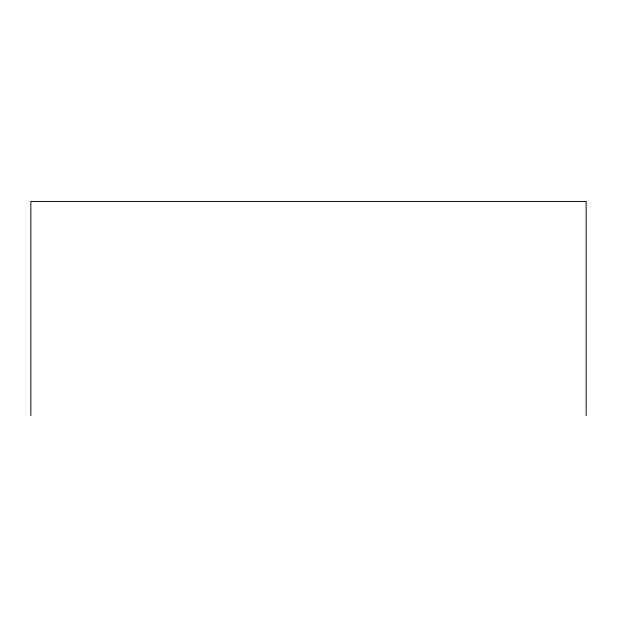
<?xml version="1.0" encoding="UTF-8"?>
<svg xmlns="http://www.w3.org/2000/svg" width="617" height="617" viewBox="0 0 617 617"><rect width="100%" height="100%" fill="white"/><g stroke="black" fill="none" stroke-linecap="round" stroke-linejoin="round"><path stroke-width="0.93" d="M586.15 415.549L586.15 201.45L30.85 201.45L30.85 415.549"/></g></svg>
